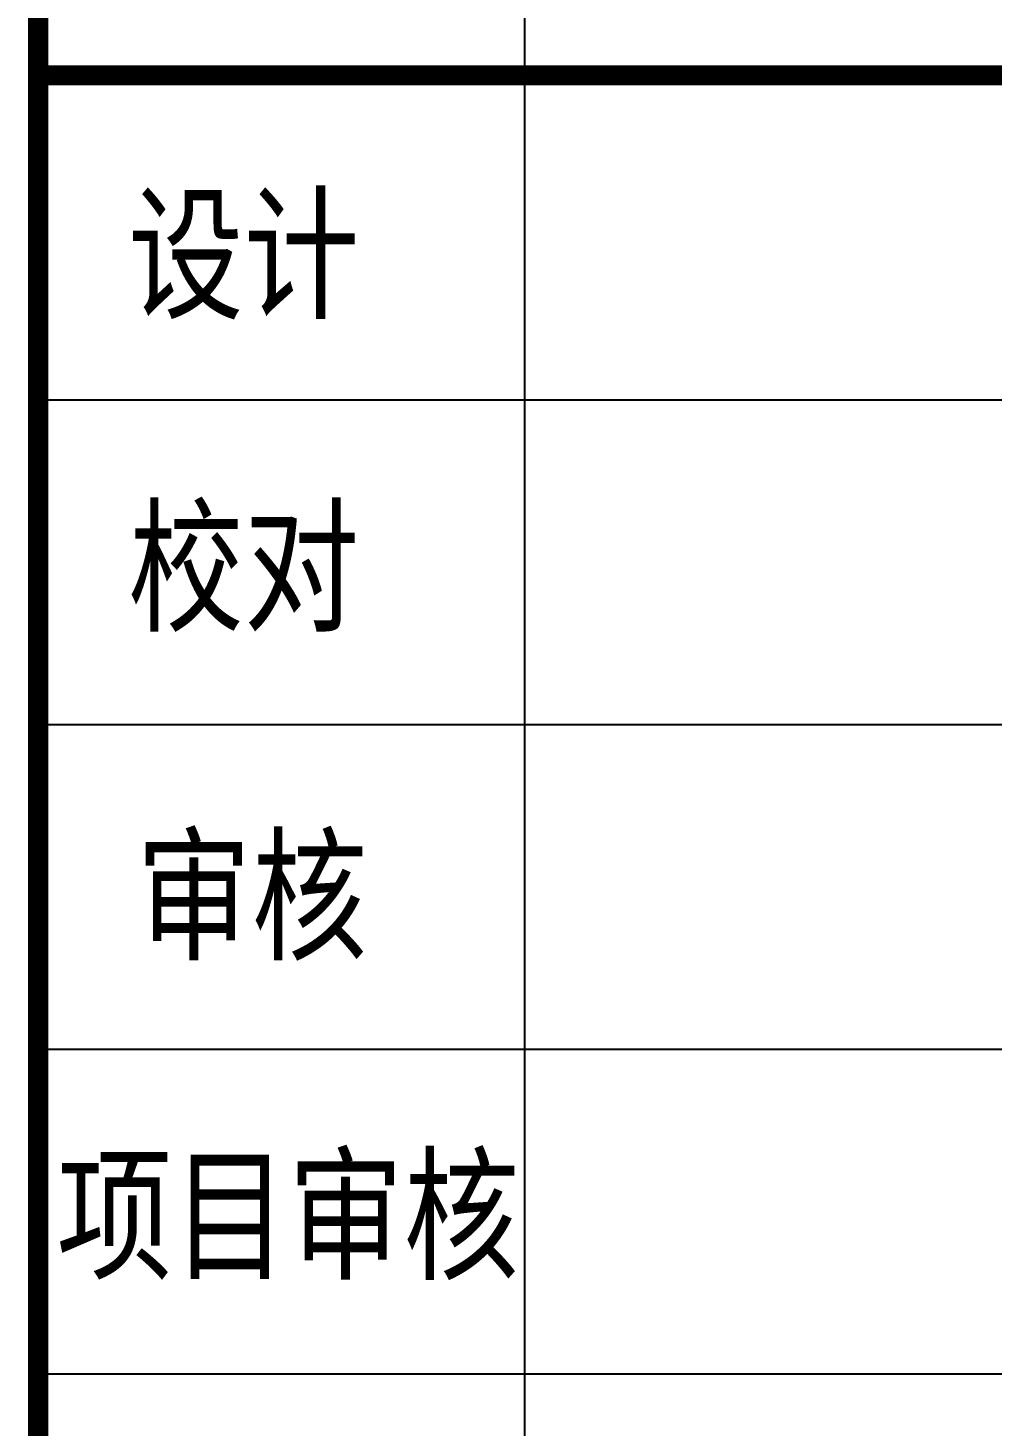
# Model space of a CAD drawing. Extents: x 24843 to 27502, y -10108 to -7552.
# Drawn here: x 27277.01 to 27300.77, y -9326.67 to -9292.21 of the extents above; entities that cross this region are included whole.
import ezdxf
from ezdxf.enums import TextEntityAlignment as Align

# ---------------------------------------------------------------- set-up
doc = ezdxf.new("R2010")
doc.units = 0
doc.layers.get('0').update_dxf_attribs({"linetype": 'CONTINUOUS'})
doc.styles.add('LYTXT', font='ascii.shx', dxfattribs={"width": 0.8, "height": 4, "bigfont": 'LYTXT.shx'})

msp = doc.modelspace()

# ---------------------------------------------------------------- linework, layer by layer
for p, q in [((27289.257, -9334.45), (27289.257, -9261.38)), ((27277.257, -9301.38), (27341.257, -9301.38)), ((27277.257, -9309.38), (27341.257, -9309.38)), ((27277.257, -9317.38), (27341.257, -9317.38)), ((27277.257, -9325.38), (27341.257, -9325.38))]:
    msp.add_line(p, q)
at = {"const_width": 0.5}
for points in [[(27277.257, -9353.38), (27277.257, -9261.38), (27457.257, -9261.38)], [(27277.257, -9293.38), (27457.257, -9293.38)]]:
    msp.add_lwpolyline(points, dxfattribs=at)

# ---------------------------------------------------------------- texts
at = {"style": 'LYTXT'}
for s, p in [('设计', (27279.474, -9299.389)), ('校对', (27279.474, -9307.095)), ('审核', (27279.673, -9315.198))]:
    msp.add_text(s, height=3, dxfattribs=at).set_placement(p)
msp.add_text('项目审核', height=3, dxfattribs=at).set_placement((27283.415, -9321.57), align=Align.MIDDLE_CENTER)

doc.saveas('drawing.dxf')
